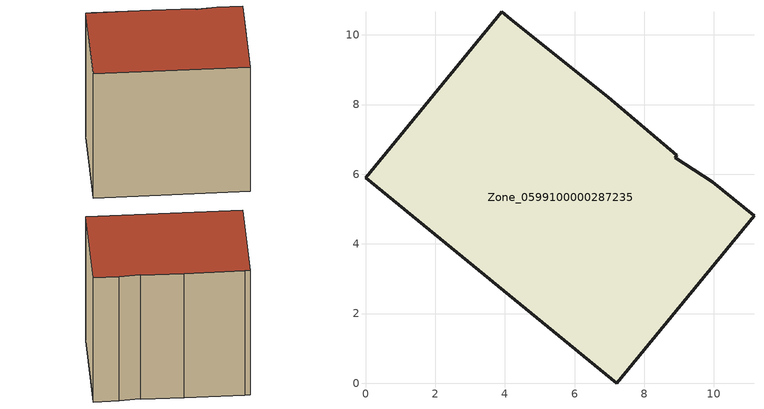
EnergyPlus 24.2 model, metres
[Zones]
Zone_0599100000287235
 floor ground (C_G): 8.93,6.55 8.89,6.47 9.95,5.79 11.15,4.81 7.21,0 0,5.9 3.92,10.66 4.17,10.45 6.97,8.21 z0
 wall outside (C_F): 7.21,0 11.15,4.81 9.95,5.79 8.89,6.47 8.93,6.55 6.97,8.21 4.17,10.45 3.92,10.66 0,5.9 7.21,0 z0:9.04
 roof outside (C_R): 8.89,6.47 8.93,6.55 6.97,8.21 4.17,10.45 3.92,10.66 0,5.9 7.21,0 11.15,4.81 9.95,5.79 z9.04
[BUILDING]
Pand.0599100000287235: North Axis=0; Terrain=City; Loads Convergence Tolerance Value=0.04; Temperature Convergence Tolerance Value=0.4; Solar Distribution=FullExterior; Maximum Number of Warmup Days=25; Minimum Number of Warmup Days=1
[Site:Location]
Rotterdam.The.Hague.AP_ZH_NLD Design_Conditions: Latitude=51.96; Longitude=4.45; Time Zone=1; Elevation=-4.5
[SITE:GROUNDTEMPERATURE:BUILDINGSURFACE]
18, 18, 18, 18, 18, 18, 18, 18, 18, 18, 18, 18
[MATERIAL] Thermal Absorptance=0.9; Solar Absorptance=0.7; Visible Absorptance=0.7
Name | Roughness | Thickness | Conductivity | Density | Specific Heat
G.TC.1946-1964 | MediumSmooth | 0.15 | 1 | 540 | 1210
F.TC.1946-1964 | Rough | 0.3 | 0.857143 | 1920 | 840
R.TC.1946-1964 | MediumRough | 0.2 | 0.235294 | 1500 | 1000
[CONSTRUCTION]
C_G: G.TC.1946-1964
C_F: F.TC.1946-1964
C_R: R.TC.1946-1964
[ZONE]
Zone_0599100000287235: Type=1; Multiplier=1; Ceiling Height=Autocalculate; Volume=Autocalculate; Floor Area=autocalculate; Part of Total Floor Area=Yes
[ZONEINFILTRATION:DESIGNFLOWRATE]
Infil_Zone_0599100000287235: Zone or ZoneList or Space or SpaceList=Zone_0599100000287235; Schedule=AlwaysOn; Design Flow Rate Calculation Method=Flow/Area; Flow Rate per Floor Area=0.003; Constant Term Coefficient=1; Temperature Term Coefficient=0; Velocity Term Coefficient=0; Velocity Squared Term Coefficient=0
[HVACTEMPLATE:ZONE:IDEALLOADSAIRSYSTEM]
Zone_0599100000287235: Maximum Heating Supply Air Temperature=50; Minimum Cooling Supply Air Temperature=13; Maximum Heating Supply Air Humidity Ratio=0.0156; Minimum Cooling Supply Air Humidity Ratio=0.0077; Heating Limit=NoLimit; Cooling Limit=NoLimit; Dehumidification Control Type=ConstantSensibleHeatRatio; Cooling Sensible Heat Ratio=0.7; Dehumidification Setpoint=60; Humidification Control Type=None; Humidification Setpoint=30; Outdoor Air Method=None; Outdoor Air Flow Rate per Person=0.00944; Outdoor Air Flow Rate per Zone Floor Area=0; Outdoor Air Flow Rate per Zone=0; Demand Controlled Ventilation Type=None; Outdoor Air Economizer Type=NoEconomizer; Heat Recovery Type=None; Sensible Heat Recovery Effectiveness=0.7; Latent Heat Recovery Effectiveness=0.65
[ZONECONTROL:THERMOSTAT]
ThermostatControl_Zone_0599100000287235: Zone or ZoneList=Zone_0599100000287235; Control Type Schedule=DualSetpointControlType; Control 1=Thermostat_Zone_0599100000287235; Temperature Difference Between Cutout And Setpoint=0
[THERMOSTATSETPOINT:DUALSETPOINT]
Thermostat_Zone_0599100000287235: Heating Setpoint Temperature Schedule=HeatingSetpoint_Zone_0599100000287235; Cooling Setpoint Temperature Schedule=CoolingSetpoint_Zone_0599100000287235
[SCHEDULE:COMPACT]
HeatingSetpoint_Zone_0599100000287235: Through: 12/31, For: AllDays, Until: 24:00, 21
CoolingSetpoint_Zone_0599100000287235: Through: 12/31, For: AllDays, Until: 24:00, 24
DualSetpointControlType: Through: 12/31, For: AllDays, Until: 24:00, 4
AlwaysOn: Through: 12/31, For: AllDays, Until: 24:00, 1
